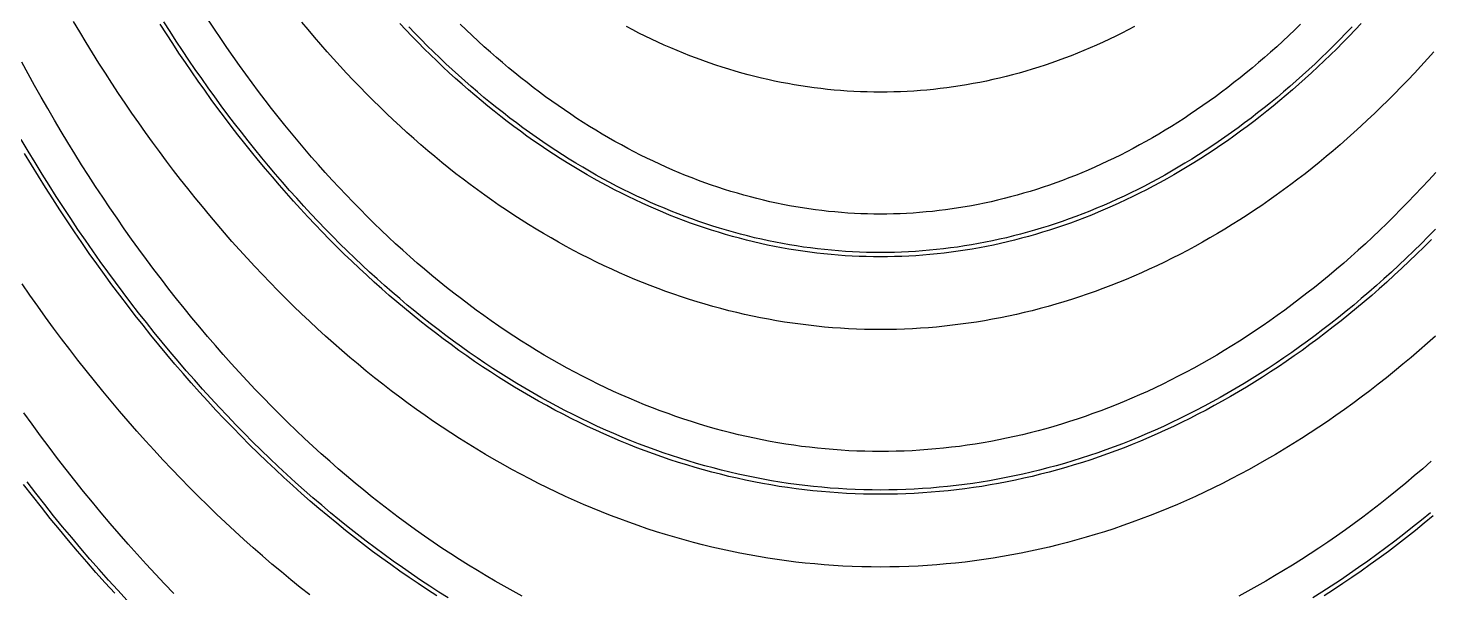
# Model space of a CAD drawing. Header units: metres. Extents: x 10 to 1210, y 10 to 2778.
# Drawn here: x 210.6 to 538.5, y 225.9 to 358 of the extents above; entities that cross this region are included whole.
import ezdxf

# ---------------------------------------------------------------- set-up
doc = ezdxf.new("R2010")
doc.units = ezdxf.units.M
for name, color, linetype in [('ACIKLIK', 5, 'Continuous'), ('CAM_SABLON', 4, 'Continuous'), ('DIS_KENAR_V91_Z3', 1, 'Continuous'), ('LAMBA_T4_Z4', 3, 'Continuous')]:
    doc.layers.add(name, color=color, linetype=linetype)

msp = doc.modelspace()

# ---------------------------------------------------------------- linework, layer by layer
at = {"layer": 'ACIKLIK'}
for points in [[(539.84, 324.22), (538.23, 322.45), (536.61, 320.7), (534.99, 318.98), (533.35, 317.28), (531.71, 315.61), (530.06, 313.95), (528.41, 312.32), (526.75, 310.72), (525.07, 309.14), (523.4, 307.58), (521.71, 306.05), (520.02, 304.54), (518.32, 303.05), (516.62, 301.59), (514.91, 300.16), (513.19, 298.74), (511.47, 297.36), (509.74, 295.99), (508.01, 294.65), (506.27, 293.34), (504.53, 292.05), (502.78, 290.78), (501.02, 289.54), (499.27, 288.33), (497.5, 287.13), (495.73, 285.97), (493.96, 284.83), (492.19, 283.71), (490.41, 282.62), (488.62, 281.55), (486.84, 280.51), (485.04, 279.49), (483.25, 278.5), (481.45, 277.53), (479.65, 276.58), (477.85, 275.67), (476.04, 274.77), (474.23, 273.9), (472.42, 273.06), (470.61, 272.24), (468.79, 271.45), (466.97, 270.68), (465.15, 269.93), (463.33, 269.21), (461.51, 268.52), (459.68, 267.85), (457.85, 267.2), (456.02, 266.58), (454.19, 265.99), (452.36, 265.41), (450.53, 264.87), (448.69, 264.34), (446.86, 263.85), (445.02, 263.37), (443.18, 262.92), (441.34, 262.5), (439.5, 262.1), (437.66, 261.72), (435.82, 261.37), (433.98, 261.05), (432.14, 260.74), (430.29, 260.46), (428.45, 260.21), (426.61, 259.98), (424.76, 259.78), (422.92, 259.59), (421.07, 259.44), (419.23, 259.3), (417.38, 259.19), (415.54, 259.11), (413.69, 259.05), (411.85, 259.01), (410, 259), (408.15, 259.01), (406.31, 259.05), (404.46, 259.11), (402.62, 259.19), (400.77, 259.3), (398.93, 259.44), (397.08, 259.59), (395.24, 259.78), (393.39, 259.98), (391.55, 260.21), (389.71, 260.46), (387.86, 260.74), (386.02, 261.05), (384.18, 261.37), (382.34, 261.72), (380.5, 262.1), (378.66, 262.5), (376.82, 262.92), (374.98, 263.37), (373.14, 263.85), (371.31, 264.34), (369.47, 264.87), (367.64, 265.41), (365.81, 265.99), (363.98, 266.58), (362.15, 267.2), (360.32, 267.85), (358.49, 268.52), (356.67, 269.21), (354.85, 269.93), (353.03, 270.68), (351.21, 271.45), (349.39, 272.24), (347.58, 273.06), (345.77, 273.9), (343.96, 274.77), (342.15, 275.67), (340.35, 276.58), (338.55, 277.53), (336.75, 278.5), (334.96, 279.49), (333.16, 280.51), (331.38, 281.55), (329.59, 282.62), (327.81, 283.71), (326.04, 284.83), (324.27, 285.97), (322.5, 287.13), (320.73, 288.33), (318.98, 289.54), (317.22, 290.78), (315.47, 292.05), (313.73, 293.34), (311.99, 294.65), (310.26, 295.99), (308.53, 297.36), (306.81, 298.74), (305.09, 300.16), (303.38, 301.59), (301.68, 303.05), (299.98, 304.54), (298.29, 306.05), (296.6, 307.58), (294.93, 309.14), (293.25, 310.72), (291.59, 312.32), (289.94, 313.95), (288.29, 315.61), (286.65, 317.28), (285.01, 318.98), (283.39, 320.7), (281.77, 322.45), (280.16, 324.22), (278.57, 326.01), (276.97, 327.82), (275.39, 329.66), (273.82, 331.52), (272.26, 333.4), (270.7, 335.31), (269.16, 337.23), (267.62, 339.18), (266.1, 341.15), (264.58, 343.14), (263.08, 345.16), (261.58, 347.19), (260.1, 349.25), (258.63, 351.33), (257.17, 353.43), (255.72, 355.55), (254.28, 357.69), (252.85, 359.85)], [(508.26, 358.87), (506.87, 357.53), (505.47, 356.21), (504.06, 354.9), (502.66, 353.62), (501.24, 352.36), (499.82, 351.12), (498.4, 349.9), (496.97, 348.7), (495.54, 347.52), (494.1, 346.36), (492.66, 345.22), (491.21, 344.1), (489.76, 343.01), (488.31, 341.93), (486.85, 340.88), (485.39, 339.84), (483.92, 338.83), (482.45, 337.84), (480.98, 336.86), (479.51, 335.91), (478.03, 334.98), (476.55, 334.08), (475.06, 333.19), (473.58, 332.32), (472.09, 331.47), (470.6, 330.65), (469.1, 329.84), (467.61, 329.06), (466.11, 328.3), (464.61, 327.56), (463.11, 326.84), (461.6, 326.14), (460.1, 325.46), (458.59, 324.8), (457.09, 324.16), (455.58, 323.54), (454.07, 322.95), (452.56, 322.37), (451.04, 321.82), (449.53, 321.28), (448.01, 320.77), (446.5, 320.27), (444.98, 319.8), (443.47, 319.35), (441.95, 318.92), (440.43, 318.5), (438.91, 318.11), (437.39, 317.74), (435.87, 317.39), (434.35, 317.06), (432.83, 316.75), (431.31, 316.46), (429.79, 316.19), (428.27, 315.94), (426.75, 315.71), (425.23, 315.5), (423.7, 315.31), (422.18, 315.14), (420.66, 314.99), (419.14, 314.86), (417.61, 314.75), (416.09, 314.66), (414.57, 314.59), (413.05, 314.54), (411.52, 314.51), (410, 314.5), (408.48, 314.51), (406.95, 314.54), (405.43, 314.59), (403.91, 314.66), (402.39, 314.75), (400.86, 314.86), (399.34, 314.99), (397.82, 315.14), (396.3, 315.31), (394.77, 315.5), (393.25, 315.71), (391.73, 315.94), (390.21, 316.19), (388.69, 316.46), (387.17, 316.75), (385.65, 317.06), (384.13, 317.39), (382.61, 317.74), (381.09, 318.11), (379.57, 318.5), (378.05, 318.92), (376.53, 319.35), (375.02, 319.8), (373.5, 320.27), (371.99, 320.77), (370.47, 321.28), (368.96, 321.82), (367.44, 322.37), (365.93, 322.95), (364.42, 323.54), (362.91, 324.16), (361.41, 324.8), (359.9, 325.46), (358.4, 326.14), (356.89, 326.84), (355.39, 327.56), (353.89, 328.3), (352.39, 329.06), (350.9, 329.84), (349.4, 330.65), (347.91, 331.47), (346.42, 332.32), (344.94, 333.19), (343.45, 334.08), (341.97, 334.98), (340.49, 335.91), (339.02, 336.86), (337.55, 337.84), (336.08, 338.83), (334.61, 339.84), (333.15, 340.88), (331.69, 341.93), (330.24, 343.01), (328.79, 344.1), (327.34, 345.22), (325.9, 346.36), (324.46, 347.52), (323.03, 348.7), (321.6, 349.9), (320.18, 351.12), (318.76, 352.36), (317.34, 353.62), (315.94, 354.9), (314.53, 356.21), (313.13, 357.53), (311.74, 358.87)], [(326.2, 225.21), (324.09, 226.34), (322, 227.5), (319.9, 228.69), (317.82, 229.91), (315.73, 231.16), (313.65, 232.43), (311.58, 233.74), (309.51, 235.07), (307.45, 236.43), (305.39, 237.82), (303.34, 239.24), (301.29, 240.69), (299.25, 242.16), (297.22, 243.67), (295.19, 245.2), (293.17, 246.76), (291.16, 248.35), (289.15, 249.97), (287.15, 251.61), (285.16, 253.29), (283.18, 254.99), (281.2, 256.72), (279.23, 258.48), (277.27, 260.26), (275.32, 262.07), (273.37, 263.91), (271.44, 265.78), (269.51, 267.67), (267.6, 269.59), (265.69, 271.54), (263.79, 273.52), (261.9, 275.52), (260.02, 277.55), (258.16, 279.6), (256.3, 281.68), (254.45, 283.79), (252.61, 285.92), (250.79, 288.08), (248.97, 290.27), (247.17, 292.48), (245.37, 294.72), (243.59, 296.98), (241.82, 299.27), (240.07, 301.58), (238.32, 303.91), (236.59, 306.28), (234.87, 308.66), (233.16, 311.07), (231.46, 313.51), (229.78, 315.96), (228.11, 318.45), (226.46, 320.95), (224.81, 323.48), (223.18, 326.03), (221.57, 328.61), (219.97, 331.21), (218.38, 333.83), (216.81, 336.47), (215.25, 339.14), (213.71, 341.82), (212.18, 344.53), (210.66, 347.26), (209.16, 350.02)], [(244.73, 225.8), (242.57, 228.05), (240.42, 230.33), (238.28, 232.65), (236.15, 234.99), (234.03, 237.36), (231.93, 239.76), (229.83, 242.19), (227.75, 244.65), (225.69, 247.14), (223.63, 249.65), (221.59, 252.2), (219.56, 254.78), (217.55, 257.38), (215.55, 260.01), (213.56, 262.67), (211.59, 265.36), (209.63, 268.07)], [(538.8, 256.72), (536.82, 254.99), (534.84, 253.29), (532.85, 251.61), (530.85, 249.97), (528.84, 248.35), (526.83, 246.76), (524.81, 245.2), (522.78, 243.67), (520.75, 242.16), (518.71, 240.69), (516.66, 239.24), (514.61, 237.82), (512.55, 236.43), (510.49, 235.07), (508.42, 233.74), (506.35, 232.43), (504.27, 231.16), (502.18, 229.91), (500.1, 228.69), (498, 227.5), (495.91, 226.34), (493.8, 225.21)]]:
    msp.add_lwpolyline(points, dxfattribs=at)
at = {"layer": 'CAM_SABLON'}
for points in [[(539.81, 311.01), (538.11, 309.28), (536.41, 307.57), (534.69, 305.88), (532.96, 304.21), (531.23, 302.57), (529.49, 300.96), (527.74, 299.36), (525.98, 297.79), (524.22, 296.25), (522.44, 294.73), (520.66, 293.24), (518.88, 291.77), (517.08, 290.32), (515.28, 288.9), (513.47, 287.5), (511.66, 286.13), (509.84, 284.78), (508.01, 283.46), (506.18, 282.17), (504.34, 280.9), (502.5, 279.65), (500.65, 278.43), (498.8, 277.23), (496.94, 276.06), (495.07, 274.92), (493.2, 273.8), (491.33, 272.71), (489.45, 271.64), (487.56, 270.6), (485.68, 269.58), (483.78, 268.59), (481.89, 267.62), (479.99, 266.68), (478.08, 265.77), (476.17, 264.88), (474.26, 264.02), (472.35, 263.18), (470.43, 262.37), (468.51, 261.58), (466.59, 260.82), (464.66, 260.09), (462.73, 259.38), (460.8, 258.7), (458.86, 258.04), (456.93, 257.41), (454.99, 256.81), (453.05, 256.23), (451.1, 255.67), (449.16, 255.15), (447.21, 254.64), (445.26, 254.17), (443.31, 253.72), (441.36, 253.29), (439.41, 252.89), (437.45, 252.52), (435.49, 252.17), (433.54, 251.85), (431.58, 251.56), (429.62, 251.29), (427.66, 251.04), (425.7, 250.82), (423.74, 250.63), (421.78, 250.46), (419.82, 250.32), (417.85, 250.21), (415.89, 250.12), (413.93, 250.05), (411.96, 250.01), (410, 250), (408.04, 250.01), (406.07, 250.05), (404.11, 250.12), (402.15, 250.21), (400.18, 250.32), (398.22, 250.46), (396.26, 250.63), (394.3, 250.82), (392.34, 251.04), (390.38, 251.29), (388.42, 251.56), (386.46, 251.85), (384.51, 252.17), (382.55, 252.52), (380.59, 252.89), (378.64, 253.29), (376.69, 253.72), (374.74, 254.17), (372.79, 254.64), (370.84, 255.15), (368.9, 255.67), (366.95, 256.23), (365.01, 256.81), (363.07, 257.41), (361.14, 258.04), (359.2, 258.7), (357.27, 259.38), (355.34, 260.09), (353.41, 260.82), (351.49, 261.58), (349.57, 262.37), (347.65, 263.18), (345.74, 264.02), (343.83, 264.88), (341.92, 265.77), (340.01, 266.68), (338.11, 267.62), (336.22, 268.59), (334.32, 269.58), (332.44, 270.6), (330.55, 271.64), (328.67, 272.71), (326.8, 273.8), (324.93, 274.92), (323.06, 276.06), (321.2, 277.23), (319.35, 278.43), (317.5, 279.65), (315.66, 280.9), (313.82, 282.17), (311.99, 283.46), (310.16, 284.78), (308.34, 286.13), (306.53, 287.5), (304.72, 288.9), (302.92, 290.32), (301.12, 291.77), (299.34, 293.24), (297.56, 294.73), (295.78, 296.25), (294.02, 297.79), (292.26, 299.36), (290.51, 300.96), (288.77, 302.57), (287.04, 304.21), (285.31, 305.88), (283.59, 307.57), (281.89, 309.28), (280.19, 311.01), (278.5, 312.77), (276.81, 314.56), (275.14, 316.36), (273.48, 318.19), (271.82, 320.04), (270.18, 321.92), (268.55, 323.82), (266.92, 325.74), (265.31, 327.68), (263.7, 329.65), (262.11, 331.63), (260.53, 333.64), (258.96, 335.67), (257.4, 337.73), (255.85, 339.8), (254.31, 341.9), (252.78, 344.02), (251.26, 346.16), (249.76, 348.32), (248.27, 350.5), (246.79, 352.7), (245.32, 354.92), (243.86, 357.16), (242.42, 359.43)], [(520.28, 358.24), (518.86, 356.75), (517.42, 355.29), (515.98, 353.85), (514.54, 352.42), (513.08, 351.02), (511.62, 349.64), (510.16, 348.28), (508.68, 346.94), (507.2, 345.61), (505.72, 344.31), (504.22, 343.04), (502.73, 341.78), (501.22, 340.54), (499.71, 339.32), (498.2, 338.13), (496.68, 336.95), (495.15, 335.8), (493.62, 334.67), (492.09, 333.56), (490.55, 332.47), (489, 331.4), (487.45, 330.35), (485.9, 329.33), (484.34, 328.32), (482.78, 327.34), (481.21, 326.38), (479.64, 325.44), (478.07, 324.52), (476.49, 323.62), (474.91, 322.75), (473.32, 321.9), (471.74, 321.06), (470.15, 320.25), (468.55, 319.47), (466.96, 318.7), (465.36, 317.95), (463.75, 317.23), (462.15, 316.53), (460.54, 315.85), (458.93, 315.19), (457.32, 314.56), (455.71, 313.94), (454.09, 313.35), (452.47, 312.78), (450.85, 312.23), (449.23, 311.7), (447.61, 311.19), (445.99, 310.71), (444.36, 310.24), (442.73, 309.8), (441.1, 309.38), (439.47, 308.98), (437.84, 308.61), (436.21, 308.25), (434.58, 307.92), (432.94, 307.61), (431.31, 307.32), (429.67, 307.05), (428.03, 306.8), (426.4, 306.58), (424.76, 306.37), (423.12, 306.19), (421.48, 306.03), (419.84, 305.89), (418.2, 305.77), (416.56, 305.67), (414.92, 305.6), (413.28, 305.54), (411.64, 305.51), (410, 305.5), (408.36, 305.51), (406.72, 305.54), (405.08, 305.6), (403.44, 305.67), (401.8, 305.77), (400.16, 305.89), (398.52, 306.03), (396.88, 306.19), (395.24, 306.37), (393.6, 306.58), (391.97, 306.8), (390.33, 307.05), (388.69, 307.32), (387.06, 307.61), (385.42, 307.92), (383.79, 308.25), (382.16, 308.61), (380.53, 308.98), (378.9, 309.38), (377.27, 309.8), (375.64, 310.24), (374.01, 310.71), (372.39, 311.19), (370.77, 311.7), (369.15, 312.23), (367.53, 312.78), (365.91, 313.35), (364.29, 313.94), (362.68, 314.56), (361.07, 315.19), (359.46, 315.85), (357.85, 316.53), (356.25, 317.23), (354.64, 317.95), (353.04, 318.7), (351.45, 319.47), (349.85, 320.25), (348.26, 321.06), (346.68, 321.9), (345.09, 322.75), (343.51, 323.62), (341.93, 324.52), (340.36, 325.44), (338.79, 326.38), (337.22, 327.34), (335.66, 328.32), (334.1, 329.33), (332.55, 330.35), (331, 331.4), (329.45, 332.47), (327.91, 333.56), (326.38, 334.67), (324.85, 335.8), (323.32, 336.95), (321.8, 338.13), (320.29, 339.32), (318.78, 340.54), (317.27, 341.78), (315.78, 343.04), (314.28, 344.31), (312.8, 345.61), (311.32, 346.94), (309.84, 348.28), (308.38, 349.64), (306.92, 351.02), (305.46, 352.42), (304.02, 353.85), (302.58, 355.29), (301.14, 356.75), (299.72, 358.24)], [(308.9, 224.79), (306.75, 226.15), (304.6, 227.53), (302.45, 228.95), (300.31, 230.39), (298.18, 231.87), (296.06, 233.37), (293.94, 234.9), (291.83, 236.46), (289.73, 238.05), (287.63, 239.67), (285.55, 241.32), (283.47, 242.99), (281.4, 244.69), (279.34, 246.43), (277.28, 248.19), (275.24, 249.97), (273.21, 251.79), (271.18, 253.63), (269.16, 255.51), (267.16, 257.4), (265.16, 259.33), (263.17, 261.29), (261.2, 263.27), (259.23, 265.27), (257.27, 267.31), (255.33, 269.37), (253.39, 271.46), (251.47, 273.58), (249.56, 275.72), (247.66, 277.89), (245.77, 280.08), (243.89, 282.3), (242.02, 284.55), (240.17, 286.82), (238.33, 289.12), (236.5, 291.44), (234.68, 293.79), (232.88, 296.16), (231.09, 298.56), (229.31, 300.98), (227.55, 303.43), (225.79, 305.9), (224.06, 308.39), (222.33, 310.91), (220.62, 313.45), (218.93, 316.02), (217.25, 318.61), (215.58, 321.22), (213.93, 323.86), (212.29, 326.52), (210.66, 329.2), (209.06, 331.9)], [(233.84, 224.19), (231.64, 226.56), (229.46, 228.96), (227.29, 231.39), (225.13, 233.86), (222.99, 236.35), (220.86, 238.87), (218.74, 241.42), (216.63, 244), (214.54, 246.6), (212.47, 249.24), (210.41, 251.9)], [(538.6, 244.69), (536.53, 242.99), (534.45, 241.32), (532.37, 239.67), (530.27, 238.05), (528.17, 236.46), (526.06, 234.9), (523.94, 233.37), (521.82, 231.87), (519.69, 230.39), (517.55, 228.95), (515.4, 227.53), (513.25, 226.15), (511.1, 224.79)]]:
    msp.add_lwpolyline(points, dxfattribs=at)
at = {"layer": 'DIS_KENAR_V91_Z3'}
for points in [[(539.79, 285.99), (537.9, 284.31), (536, 282.64), (534.09, 281.01), (532.17, 279.39), (530.24, 277.81), (528.31, 276.25), (526.36, 274.71), (524.41, 273.2), (522.44, 271.72), (520.47, 270.26), (518.49, 268.82), (516.5, 267.42), (514.5, 266.04), (512.5, 264.68), (510.48, 263.35), (508.46, 262.05), (506.44, 260.77), (504.4, 259.53), (502.36, 258.3), (500.31, 257.11), (498.25, 255.94), (496.19, 254.8), (494.12, 253.68), (492.04, 252.6), (489.96, 251.53), (487.87, 250.5), (485.78, 249.5), (483.68, 248.52), (481.57, 247.57), (479.46, 246.64), (477.34, 245.75), (475.22, 244.88), (473.1, 244.04), (470.96, 243.23), (468.83, 242.45), (466.69, 241.69), (464.54, 240.96), (462.39, 240.26), (460.24, 239.59), (458.08, 238.95), (455.92, 238.33), (453.76, 237.74), (451.59, 237.19), (449.42, 236.65), (447.25, 236.15), (445.07, 235.68), (442.89, 235.23), (440.71, 234.82), (438.53, 234.43), (436.34, 234.07), (434.15, 233.74), (431.96, 233.44), (429.77, 233.17), (427.58, 232.92), (425.38, 232.71), (423.19, 232.52), (420.99, 232.36), (418.79, 232.23), (416.6, 232.13), (414.4, 232.06), (412.2, 232.02), (410, 232), (407.8, 232.02), (405.6, 232.06), (403.4, 232.13), (401.21, 232.23), (399.01, 232.36), (396.81, 232.52), (394.62, 232.71), (392.42, 232.92), (390.23, 233.17), (388.04, 233.44), (385.85, 233.74), (383.66, 234.07), (381.47, 234.43), (379.29, 234.82), (377.11, 235.23), (374.93, 235.68), (372.75, 236.15), (370.58, 236.65), (368.41, 237.19), (366.24, 237.74), (364.08, 238.33), (361.92, 238.95), (359.76, 239.59), (357.61, 240.26), (355.46, 240.96), (353.31, 241.69), (351.17, 242.45), (349.04, 243.23), (346.9, 244.04), (344.78, 244.88), (342.66, 245.75), (340.54, 246.64), (338.43, 247.57), (336.32, 248.52), (334.22, 249.5), (332.13, 250.5), (330.04, 251.53), (327.96, 252.6), (325.88, 253.68), (323.81, 254.8), (321.75, 255.94), (319.69, 257.11), (317.64, 258.3), (315.6, 259.53), (313.56, 260.77), (311.54, 262.05), (309.52, 263.35), (307.5, 264.68), (305.5, 266.04), (303.5, 267.42), (301.51, 268.82), (299.53, 270.26), (297.56, 271.72), (295.59, 273.2), (293.64, 274.71), (291.69, 276.25), (289.76, 277.81), (287.83, 279.39), (285.91, 281.01), (284, 282.64), (282.1, 284.31), (280.21, 285.99), (278.33, 287.7), (276.46, 289.44), (274.6, 291.2), (272.75, 292.98), (270.91, 294.79), (269.08, 296.62), (267.27, 298.48), (265.46, 300.36), (263.66, 302.27), (261.88, 304.19), (260.11, 306.14), (258.34, 308.12), (256.59, 310.11), (254.85, 312.13), (253.13, 314.17), (251.41, 316.24), (249.71, 318.33), (248.02, 320.44), (246.34, 322.57), (244.67, 324.72), (243.02, 326.9), (241.38, 329.09), (239.75, 331.31), (238.14, 333.55), (236.54, 335.81), (234.95, 338.09), (233.37, 340.39), (231.81, 342.71), (230.26, 345.06), (228.73, 347.42), (227.21, 349.8), (225.7, 352.21), (224.21, 354.63), (222.73, 357.07), (221.26, 359.53)], [(539.39, 352.44), (537.89, 350.76), (536.37, 349.09), (534.85, 347.45), (533.32, 345.82), (531.78, 344.22), (530.23, 342.64), (528.67, 341.07), (527.1, 339.53), (525.52, 338.01), (523.93, 336.51), (522.34, 335.02), (520.73, 333.56), (519.12, 332.13), (517.5, 330.71), (515.87, 329.31), (514.23, 327.94), (512.59, 326.58), (510.94, 325.25), (509.28, 323.94), (507.61, 322.65), (505.93, 321.38), (504.25, 320.14), (502.56, 318.92), (500.86, 317.72), (499.16, 316.54), (497.45, 315.38), (495.73, 314.25), (494.01, 313.14), (492.28, 312.05), (490.54, 310.98), (488.8, 309.94), (487.05, 308.92), (485.29, 307.92), (483.53, 306.95), (481.77, 306), (480, 305.07), (478.22, 304.17), (476.44, 303.29), (474.65, 302.43), (472.86, 301.59), (471.06, 300.78), (469.26, 299.99), (467.46, 299.23), (465.65, 298.49), (463.83, 297.77), (462.01, 297.08), (460.19, 296.41), (458.36, 295.77), (456.53, 295.15), (454.7, 294.55), (452.86, 293.98), (451.02, 293.43), (449.18, 292.9), (447.33, 292.4), (445.49, 291.92), (443.63, 291.47), (441.78, 291.04), (439.92, 290.64), (438.06, 290.26), (436.2, 289.91), (434.34, 289.57), (432.47, 289.27), (430.61, 288.99), (428.74, 288.73), (426.87, 288.5), (425, 288.29), (423.13, 288.1), (421.25, 287.94), (419.38, 287.81), (417.5, 287.7), (415.63, 287.61), (413.75, 287.55), (411.88, 287.51), (410, 287.5), (408.12, 287.51), (406.25, 287.55), (404.37, 287.61), (402.5, 287.7), (400.62, 287.81), (398.75, 287.94), (396.87, 288.1), (395, 288.29), (393.13, 288.5), (391.26, 288.73), (389.39, 288.99), (387.53, 289.27), (385.66, 289.57), (383.8, 289.91), (381.94, 290.26), (380.08, 290.64), (378.22, 291.04), (376.37, 291.47), (374.51, 291.92), (372.67, 292.4), (370.82, 292.9), (368.98, 293.43), (367.14, 293.98), (365.3, 294.55), (363.47, 295.15), (361.64, 295.77), (359.81, 296.41), (357.99, 297.08), (356.17, 297.77), (354.35, 298.49), (352.54, 299.23), (350.74, 299.99), (348.94, 300.78), (347.14, 301.59), (345.35, 302.43), (343.56, 303.29), (341.78, 304.17), (340, 305.07), (338.23, 306), (336.47, 306.95), (334.71, 307.92), (332.95, 308.92), (331.2, 309.94), (329.46, 310.98), (327.72, 312.05), (325.99, 313.14), (324.27, 314.25), (322.55, 315.38), (320.84, 316.54), (319.14, 317.72), (317.44, 318.92), (315.75, 320.14), (314.07, 321.38), (312.39, 322.65), (310.72, 323.94), (309.06, 325.25), (307.41, 326.58), (305.77, 327.94), (304.13, 329.31), (302.5, 330.71), (300.88, 332.13), (299.27, 333.56), (297.66, 335.02), (296.07, 336.51), (294.48, 338.01), (292.9, 339.53), (291.33, 341.07), (289.77, 342.64), (288.22, 344.22), (286.68, 345.82), (285.15, 347.45), (283.63, 349.09), (282.11, 350.76), (280.61, 352.44), (279.12, 354.14), (277.63, 355.87), (276.16, 357.61), (274.7, 359.37)], [(469.42, 358.32), (467.95, 357.55), (466.48, 356.8), (465, 356.07), (463.53, 355.36), (462.04, 354.67), (460.55, 354), (459.06, 353.34), (457.57, 352.71), (456.07, 352.1), (454.57, 351.51), (453.06, 350.93), (451.55, 350.38), (450.04, 349.84), (448.53, 349.33), (447.01, 348.84), (445.49, 348.36), (443.96, 347.91), (442.44, 347.47), (440.91, 347.06), (439.38, 346.66), (437.85, 346.29), (436.31, 345.93), (434.77, 345.6), (433.23, 345.29), (431.69, 344.99), (430.15, 344.72), (428.61, 344.46), (427.06, 344.23), (425.51, 344.02), (423.97, 343.82), (422.42, 343.65), (420.87, 343.5), (419.32, 343.37), (417.76, 343.26), (416.21, 343.16), (414.66, 343.09), (413.11, 343.04), (411.55, 343.01), (410, 343), (408.45, 343.01), (406.89, 343.04), (405.34, 343.09), (403.79, 343.16), (402.24, 343.26), (400.68, 343.37), (399.13, 343.5), (397.58, 343.65), (396.03, 343.82), (394.49, 344.02), (392.94, 344.23), (391.39, 344.46), (389.85, 344.72), (388.31, 344.99), (386.77, 345.29), (385.23, 345.6), (383.69, 345.93), (382.15, 346.29), (380.62, 346.66), (379.09, 347.06), (377.56, 347.47), (376.04, 347.91), (374.51, 348.36), (372.99, 348.84), (371.47, 349.33), (369.96, 349.84), (368.45, 350.38), (366.94, 350.93), (365.43, 351.51), (363.93, 352.1), (362.43, 352.71), (360.94, 353.34), (359.45, 354), (357.96, 354.67), (356.47, 355.36), (355, 356.07), (353.52, 356.8), (352.05, 357.55), (350.58, 358.32)], [(276.55, 225.48), (274.32, 227.24), (272.1, 229.03), (269.89, 230.85), (267.69, 232.7), (265.5, 234.58), (263.32, 236.48), (261.15, 238.42), (259, 240.38), (256.85, 242.37), (254.72, 244.39), (252.6, 246.44), (250.49, 248.51), (248.39, 250.61), (246.31, 252.74), (244.24, 254.9), (242.18, 257.08), (240.13, 259.29), (238.1, 261.53), (236.08, 263.79), (234.07, 266.08), (232.07, 268.4), (230.09, 270.74), (228.13, 273.11), (226.17, 275.5), (224.23, 277.92), (222.31, 280.36), (220.4, 282.83), (218.5, 285.33), (216.62, 287.85), (214.75, 290.39), (212.9, 292.96), (211.07, 295.55), (209.24, 298.17)]]:
    msp.add_lwpolyline(points, dxfattribs=at)
at = {"layer": 'LAMBA_T4_Z4'}
for points in [[(538.83, 308.58), (537.11, 306.86), (535.39, 305.16), (533.65, 303.49), (531.91, 301.84), (530.16, 300.22), (528.41, 298.62), (526.64, 297.04), (524.87, 295.49), (523.09, 293.97), (521.3, 292.47), (519.51, 290.99), (517.71, 289.54), (515.9, 288.11), (514.08, 286.71), (512.26, 285.33), (510.43, 283.98), (508.6, 282.65), (506.76, 281.35), (504.91, 280.07), (503.06, 278.82), (501.2, 277.59), (499.33, 276.39), (497.46, 275.21), (495.59, 274.06), (493.71, 272.94), (491.83, 271.84), (489.94, 270.77), (488.04, 269.72), (486.14, 268.7), (484.24, 267.7), (482.33, 266.73), (480.42, 265.78), (478.51, 264.86), (476.59, 263.97), (474.67, 263.1), (472.74, 262.26), (470.81, 261.45), (468.88, 260.66), (466.95, 259.89), (465.01, 259.15), (463.07, 258.44), (461.12, 257.75), (459.18, 257.09), (457.23, 256.46), (455.28, 255.85), (453.33, 255.27), (451.37, 254.71), (449.41, 254.18), (447.45, 253.67), (445.49, 253.19), (443.53, 252.74), (441.56, 252.31), (439.6, 251.91), (437.63, 251.54), (435.66, 251.19), (433.69, 250.86), (431.72, 250.57), (429.75, 250.3), (427.78, 250.05), (425.81, 249.83), (423.83, 249.64), (421.86, 249.47), (419.88, 249.32), (417.91, 249.21), (415.93, 249.12), (413.95, 249.05), (411.98, 249.01), (410, 249), (408.02, 249.01), (406.05, 249.05), (404.07, 249.12), (402.09, 249.21), (400.12, 249.32), (398.14, 249.47), (396.17, 249.64), (394.19, 249.83), (392.22, 250.05), (390.25, 250.3), (388.28, 250.57), (386.31, 250.86), (384.34, 251.19), (382.37, 251.54), (380.4, 251.91), (378.44, 252.31), (376.47, 252.74), (374.51, 253.19), (372.55, 253.67), (370.59, 254.18), (368.63, 254.71), (366.67, 255.27), (364.72, 255.85), (362.77, 256.46), (360.82, 257.09), (358.88, 257.75), (356.93, 258.44), (354.99, 259.15), (353.05, 259.89), (351.12, 260.66), (349.19, 261.45), (347.26, 262.26), (345.33, 263.1), (343.41, 263.97), (341.49, 264.86), (339.58, 265.78), (337.67, 266.73), (335.76, 267.7), (333.86, 268.7), (331.96, 269.72), (330.06, 270.77), (328.17, 271.84), (326.29, 272.94), (324.41, 274.06), (322.54, 275.21), (320.67, 276.39), (318.8, 277.59), (316.94, 278.82), (315.09, 280.07), (313.24, 281.35), (311.4, 282.65), (309.57, 283.98), (307.74, 285.33), (305.92, 286.71), (304.1, 288.11), (302.29, 289.54), (300.49, 290.99), (298.7, 292.47), (296.91, 293.97), (295.13, 295.49), (293.36, 297.04), (291.59, 298.62), (289.84, 300.22), (288.09, 301.84), (286.35, 303.49), (284.61, 305.16), (282.89, 306.86), (281.17, 308.58), (279.47, 310.32), (277.77, 312.08), (276.08, 313.87), (274.4, 315.69), (272.74, 317.52), (271.08, 319.38), (269.43, 321.26), (267.79, 323.17), (266.16, 325.1), (264.54, 327.04), (262.93, 329.02), (261.33, 331.01), (259.74, 333.03), (258.16, 335.07), (256.6, 337.13), (255.04, 339.21), (253.5, 341.31), (251.97, 343.44), (250.45, 345.58), (248.94, 347.75), (247.44, 349.94), (245.95, 352.14), (244.48, 354.37), (243.02, 356.62), (241.57, 358.89)], [(522.43, 359.06), (521.01, 357.55), (519.57, 356.06), (518.14, 354.59), (516.69, 353.14), (515.23, 351.71), (513.77, 350.3), (512.31, 348.91), (510.83, 347.54), (509.35, 346.19), (507.86, 344.87), (506.37, 343.56), (504.87, 342.27), (503.36, 341.01), (501.85, 339.76), (500.34, 338.54), (498.81, 337.34), (497.28, 336.16), (495.75, 335), (494.21, 333.86), (492.67, 332.74), (491.12, 331.65), (489.56, 330.57), (488.01, 329.52), (486.44, 328.49), (484.88, 327.48), (483.3, 326.49), (481.73, 325.52), (480.15, 324.58), (478.57, 323.65), (476.98, 322.75), (475.39, 321.87), (473.79, 321.01), (472.2, 320.18), (470.59, 319.36), (468.99, 318.57), (467.38, 317.8), (465.77, 317.05), (464.16, 316.32), (462.54, 315.61), (460.93, 314.93), (459.31, 314.26), (457.68, 313.62), (456.06, 313), (454.43, 312.41), (452.8, 311.83), (451.17, 311.28), (449.54, 310.75), (447.9, 310.24), (446.27, 309.75), (444.63, 309.28), (442.99, 308.84), (441.35, 308.41), (439.7, 308.01), (438.06, 307.63), (436.42, 307.27), (434.77, 306.94), (433.12, 306.62), (431.47, 306.33), (429.83, 306.06), (428.18, 305.81), (426.53, 305.58), (424.88, 305.38), (423.22, 305.19), (421.57, 305.03), (419.92, 304.89), (418.27, 304.77), (416.61, 304.67), (414.96, 304.6), (413.31, 304.55), (411.65, 304.51), (410, 304.5), (408.35, 304.51), (406.69, 304.55), (405.04, 304.6), (403.39, 304.67), (401.73, 304.77), (400.08, 304.89), (398.43, 305.03), (396.78, 305.19), (395.12, 305.38), (393.47, 305.58), (391.82, 305.81), (390.17, 306.06), (388.53, 306.33), (386.88, 306.62), (385.23, 306.94), (383.58, 307.27), (381.94, 307.63), (380.3, 308.01), (378.65, 308.41), (377.01, 308.84), (375.37, 309.28), (373.73, 309.75), (372.1, 310.24), (370.46, 310.75), (368.83, 311.28), (367.2, 311.83), (365.57, 312.41), (363.94, 313), (362.32, 313.62), (360.69, 314.26), (359.07, 314.93), (357.46, 315.61), (355.84, 316.32), (354.23, 317.05), (352.62, 317.8), (351.01, 318.57), (349.41, 319.36), (347.8, 320.18), (346.21, 321.01), (344.61, 321.87), (343.02, 322.75), (341.43, 323.65), (339.85, 324.58), (338.27, 325.52), (336.7, 326.49), (335.12, 327.48), (333.56, 328.49), (331.99, 329.52), (330.44, 330.57), (328.88, 331.65), (327.33, 332.74), (325.79, 333.86), (324.25, 335), (322.72, 336.16), (321.19, 337.34), (319.66, 338.54), (318.15, 339.76), (316.64, 341.01), (315.13, 342.27), (313.63, 343.56), (312.14, 344.87), (310.65, 346.19), (309.17, 347.54), (307.69, 348.91), (306.23, 350.3), (304.77, 351.71), (303.31, 353.14), (301.86, 354.59), (300.43, 356.06), (298.99, 357.55), (297.57, 359.06)], [(306.21, 225.3), (304.05, 226.69), (301.89, 228.12), (299.75, 229.57), (297.61, 231.05), (295.47, 232.56), (293.35, 234.09), (291.23, 235.66), (289.12, 237.26), (287.02, 238.88), (284.92, 240.53), (282.84, 242.22), (280.76, 243.93), (278.69, 245.66), (276.63, 247.43), (274.58, 249.22), (272.54, 251.05), (270.5, 252.9), (268.48, 254.78), (266.47, 256.68), (264.46, 258.61), (262.47, 260.58), (260.48, 262.56), (258.51, 264.58), (256.55, 266.62), (254.6, 268.69), (252.66, 270.79), (250.73, 272.91), (248.81, 275.06), (246.9, 277.23), (245.01, 279.43), (243.12, 281.66), (241.25, 283.91), (239.39, 286.19), (237.55, 288.5), (235.71, 290.83), (233.89, 293.18), (232.08, 295.56), (230.28, 297.96), (228.5, 300.39), (226.73, 302.85), (224.98, 305.32), (223.23, 307.83), (221.51, 310.35), (219.79, 312.9), (218.09, 315.47), (216.41, 318.07), (214.73, 320.69), (213.08, 323.33), (211.43, 325.99), (209.81, 328.68)], [(230.91, 225.88), (228.72, 228.29), (226.54, 230.73), (224.38, 233.2), (222.23, 235.7), (220.09, 238.23), (217.97, 240.78), (215.86, 243.37), (213.76, 245.98), (211.68, 248.62), (209.61, 251.29)], [(539.24, 243.93), (537.16, 242.22), (535.08, 240.53), (532.98, 238.88), (530.88, 237.26), (528.77, 235.66), (526.65, 234.09), (524.53, 232.56), (522.39, 231.05), (520.25, 229.57), (518.11, 228.12), (515.95, 226.69), (513.79, 225.3)]]:
    msp.add_lwpolyline(points, dxfattribs=at)

doc.saveas('drawing.dxf')
